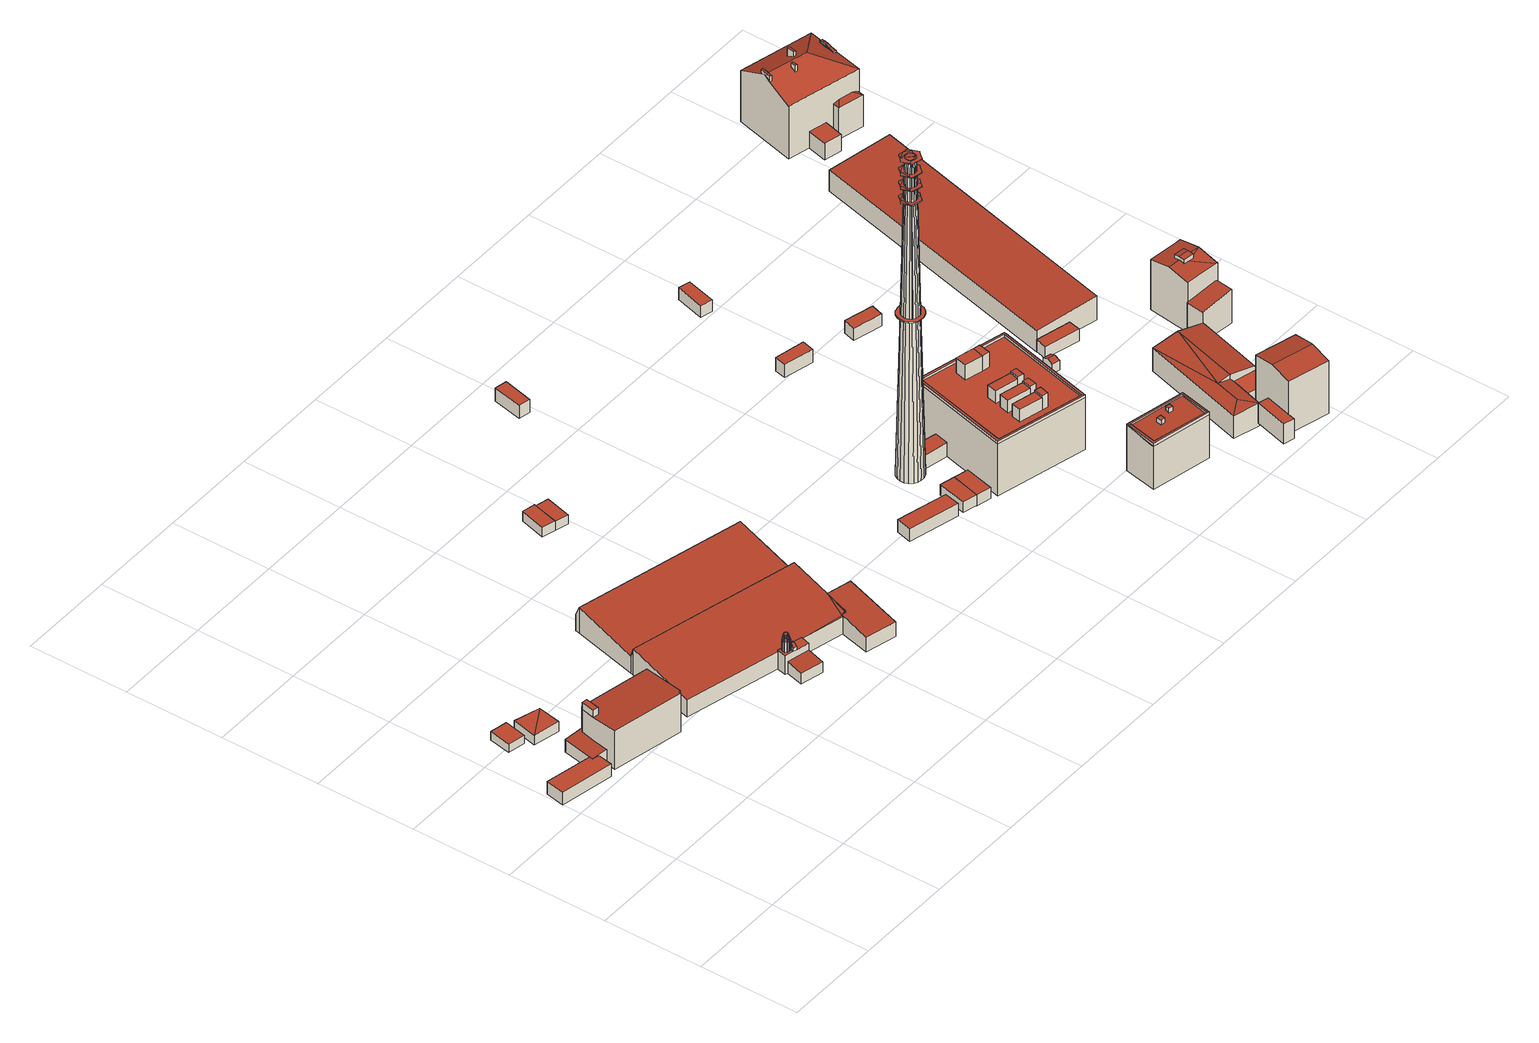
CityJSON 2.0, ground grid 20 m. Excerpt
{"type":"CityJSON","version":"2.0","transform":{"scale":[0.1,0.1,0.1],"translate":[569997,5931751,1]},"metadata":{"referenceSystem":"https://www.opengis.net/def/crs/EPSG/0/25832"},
"CityObjects":{
"building1":{"type":"Building","attributes":{"Grundfläche 2D":"16.136972","Grundhöhe NN":"2.129"},"geometry":[{"type":"Solid","lod":"3","boundaries":[[[[0,1,2,3]],[[4,5,3,2]],[[5,6,0,3]],[[6,7,1,0]],[[7,4,2,1]],[[7,6,5,4]]]],"semantics":{"surfaces":[{"type":"RoofSurface"},{"type":"WallSurface"},{"type":"GroundSurface"}],"values":[[0,1,1,1,1,2]]}}]},
"building2":{"type":"Building","attributes":{"Grundfläche 2D":"199.941728","Grundhöhe NN":"2.076"},"children":["building2-1"],"geometry":[{"type":"Solid","lod":"3","boundaries":[[[[8,9,10,11,12,13,14,15,16]],[[17,18,19,20,21,22,23,24]],[[25,26,27,28,18,17]],[[14,23,22,15]],[[15,22,21,16]],[[29,30,9,8,16,21,20,19]],[[10,9,30,31]],[[11,10,31,32]],[[12,11,32,33]],[[13,12,33,34]],[[14,13,34,35,23]],[[24,23,35,36]],[[24,36,37,17]],[[29,19,18,28,38]],[[25,17,37,39]],[[26,25,39,40]],[[27,26,40,41]],[[28,27,41,38]],[[29,38,41,40,39,37,36,35,34,33,32,31,30]]]],"semantics":{"surfaces":[{"type":"RoofSurface"},{"type":"WallSurface"},{"type":"GroundSurface"}],"values":[[0,0,0,1,1,1,1,1,1,1,1,1,1,1,1,1,1,1,2]]}}]},
"building2-1":{"type":"BuildingInstallation","parents":["building2"],"geometry":[{"type":"MultiSurface","lod":"3","boundaries":[[[42,43,44,45,46]],[[43,42,47,15]],[[15,16,44,43]],[[45,44,16,8]],[[8,48,46,45]],[[48,47,42,46]]],"semantics":{"surfaces":[{"type":"RoofSurface"},{"type":"WallSurface"}],"values":[0,1,1,1,1,1]}}]},
"building3":{"type":"Building","attributes":{"Grundfläche 2D":"26.392164","Grundhöhe NN":"2.113"},"geometry":[{"type":"Solid","lod":"3","boundaries":[[[[49,50,51]],[[49,51,52]],[[53,54,51,50]],[[54,55,52,51]],[[55,56,49,52]],[[56,53,50,49]],[[56,55,54,53]]]],"semantics":{"surfaces":[{"type":"RoofSurface"},{"type":"WallSurface"},{"type":"GroundSurface"}],"values":[[0,0,1,1,1,1,2]]}}]},
"building4":{"type":"Building","attributes":{"Grundfläche 2D":"1122.753188","Grundhöhe NN":"1.963"},"children":["building4-1","building4-2"],"geometry":[{"type":"Solid","lod":"3","boundaries":[[[[57,58,59,60,61,62,63]],[[64,65,66,67,68,69,70]],[[71,64,70]],[[72,73,64]],[[73,65,64]],[[74,65,73]],[[75,76,77,65,78,79,80,81]],[[82,83,84,85]],[[86,87,88,89,90,91]],[[84,83,92,93]],[[93,92,67,66]],[[68,67,94,95]],[[68,95,96,69]],[[70,97,98,71]],[[65,99,100,66]],[[65,74,78]],[[78,74,73,79]],[[79,73,72,80]],[[80,72,64,81]],[[101,75,81,64,71,98]],[[76,75,101,102]],[[77,76,102,103]],[[77,103,99,65]],[[85,84,104,105]],[[82,85,105,106]],[[83,82,106,107]],[[63,69,96,108,57]],[[86,91,90,61,60,59,58,57,108,109,87]],[[62,61,90,110,97,70]],[[62,70,69,63]],[[88,87,109,111]],[[89,88,111,112]],[[90,89,112,110]],[[84,93,113,104]],[[92,83,107,114]],[[93,66,100,113]],[[67,92,114,94]],[[96,95,94,114,107,106,105,104,113,100,99,103,102,101,98,97,110,112,111,109,108]]]],"semantics":{"surfaces":[{"type":"RoofSurface"},{"type":"WallSurface"},{"type":"GroundSurface"}],"values":[[0,0,0,0,0,0,0,0,0,0,0,1,1,1,1,1,1,1,1,1,1,1,1,1,1,1,1,1,1,1,1,1,1,1,1,1,1,2]]}}]},
"building4-1":{"type":"BuildingInstallation","parents":["building4"],"geometry":[{"type":"MultiSurface","lod":"3","boundaries":[[[115,116,117,118]],[[116,119,120,117]],[[119,121,122,120]],[[123,115,118,124]],[[125,123,124,126]],[[127,125,126,128]],[[129,127,128,130]],[[131,129,130,132]],[[133,131,132,134]],[[135,133,134,136]],[[137,135,136,138]],[[139,137,138,140]],[[141,139,140,142,143]],[[144,141,143,145]],[[144,145,146]],[[147,146,148]],[[147,144,146]],[[147,148,149]],[[147,149,150]],[[151,150,152]],[[147,150,151]],[[153,152,154]],[[153,151,152]],[[155,154,156]],[[155,153,154]],[[157,155,156,158]],[[121,157,158,122]],[[125,127,129,131,133,135,137,139,141,144,147,151,153,155,157,121,119,116,115,123]],[[118,117,159,160]],[[161,162,120,122]],[[117,120,162,159]],[[160,163,124,118]],[[126,124,163,164]],[[164,165,128,126]],[[165,166,130,128]],[[166,167,132,130]],[[167,168,134,132]],[[168,169,136,134]],[[169,170,138,136]],[[140,138,170,171]],[[172,143,142,140,171,173]],[[145,143,172,174]],[[174,175,146,145]],[[176,177,148,146,175]],[[177,178,149,148]],[[178,179,150,149]],[[179,180,181,154,152,150]],[[182,156,154,181,183]],[[158,156,182,184]],[[122,158,184,161]]],"semantics":{"surfaces":[{"type":"RoofSurface"},{"type":"WallSurface"}],"values":[0,0,0,0,0,0,0,0,0,0,0,0,0,0,0,0,0,0,0,0,0,0,0,0,0,0,0,0,1,1,1,1,1,1,1,1,1,1,1,1,1,1,1,1,1,1,1,1,1,1]}}]},
"building4-2":{"type":"BuildingInstallation","parents":["building4"],"geometry":[{"type":"MultiSurface","lod":"3","boundaries":[[[185,186,187,188,189,190]],[[191,178,177,192,186,185,193]],[[178,191,194]],[[179,178,194,195]],[[196,181,180,179,195,197,198]],[[60,199,190,189]],[[199,185,190]],[[200,201,202,203,198,197,195,194,191,193,185,199,204]],[[196,198,203,205]],[[205,183,181,196]],[[176,174,206,186,192,177]],[[186,206,59,188,187]],[[59,60,189,188]]],"semantics":{"surfaces":[{"type":"RoofSurface"},{"type":"WallSurface"}],"values":[0,0,0,0,0,1,1,1,1,1,1,1,1]}}]},
"building5":{"type":"Building","attributes":{"Grundfläche 2D":"14.612867","Grundhöhe NN":"2.208"},"geometry":[{"type":"Solid","lod":"3","boundaries":[[[[207,208,209,210,211]],[[212,213,209,208]],[[213,214,210,209]],[[214,215,211,210]],[[211,215,216,212,208,207]],[[214,213,212,216,215]]]],"semantics":{"surfaces":[{"type":"RoofSurface"},{"type":"WallSurface"},{"type":"GroundSurface"}],"values":[[0,1,1,1,1,2]]}}]},
"building6":{"type":"Building","attributes":{"Grundfläche 2D":"14.647562","Grundhöhe NN":"2.225"},"geometry":[{"type":"Solid","lod":"3","boundaries":[[[[217,218,219,220]],[[216,215,220,219]],[[215,221,217,220]],[[221,222,218,217]],[[222,216,219,218]],[[222,221,215,216]]]],"semantics":{"surfaces":[{"type":"RoofSurface"},{"type":"WallSurface"},{"type":"GroundSurface"}],"values":[[0,1,1,1,1,2]]}}]},
"building7":{"type":"Building","attributes":{"Grundfläche 2D":"32.982070","Grundhöhe NN":"2.476"},"geometry":[{"type":"Solid","lod":"3","boundaries":[[[[223,224,225,226]],[[227,228,226,225]],[[228,229,223,226]],[[229,230,224,223]],[[230,227,225,224]],[[230,229,228,227]]]],"semantics":{"surfaces":[{"type":"RoofSurface"},{"type":"WallSurface"},{"type":"GroundSurface"}],"values":[[0,1,1,1,1,2]]}}]},
"building8":{"type":"Building","attributes":{"Grundfläche 2D":"14.281400","Grundhöhe NN":"2.139"},"geometry":[{"type":"Solid","lod":"3","boundaries":[[[[231,232,233,234]],[[235,236,234,233]],[[236,237,231,234]],[[237,238,232,231]],[[238,235,233,232]],[[238,237,236,235]]]],"semantics":{"surfaces":[{"type":"RoofSurface"},{"type":"WallSurface"},{"type":"GroundSurface"}],"values":[[0,1,1,1,1,2]]}}]},
"building9":{"type":"Building","attributes":{"Grundfläche 2D":"17.944805","Grundhöhe NN":"2.459"},"geometry":[{"type":"Solid","lod":"3","boundaries":[[[[239,240,241,242]],[[243,244,240,239]],[[244,245,241,240]],[[245,246,242,241]],[[246,243,239,242]],[[245,244,243,246]]]],"semantics":{"surfaces":[{"type":"RoofSurface"},{"type":"WallSurface"},{"type":"GroundSurface"}],"values":[[0,1,1,1,1,2]]}}]},
"building10":{"type":"Building","attributes":{"Grundfläche 2D":"18.039566","Grundhöhe NN":"2.445"},"geometry":[{"type":"Solid","lod":"3","boundaries":[[[[239,247,248,240]],[[249,250,248,247]],[[250,251,240,248]],[[251,252,239,240]],[[252,249,247,239]],[[251,250,249,252]]]],"semantics":{"surfaces":[{"type":"RoofSurface"},{"type":"WallSurface"},{"type":"GroundSurface"}],"values":[[0,1,1,1,1,2]]}}]},
"building11":{"type":"Building","attributes":{"Grundfläche 2D":"472.525204","Grundhöhe NN":"2.079"},"children":["building11-1","building11-2","building11-3","building11-4","building11-5","building11-6","building11-7","building11-8","building11-9"],"geometry":[{"type":"MultiSurface","lod":"3","boundaries":[[[253,254,255,256,257,258]],[[259,257,256,260,254,253,261]],[[262,263,264,265]],[[266,267,268,269,270,271,272,273,274,275,276,277,278,279,280,281,282,283,284,285,286,287,288],[289,290,291,292,293,294,295,296,297,298,299,300,301,302,303,304,305,306,307,308,309,310,311,312,313,314,315,316,317,318,319,320,321,322]],[[323,324,325,326,327,328,329,330,331,332,333,334,335,336]],[[337,338,339]],[[340,341,342,343,344]],[[345,346,347,341]],[[348,349,350,351,352,353,354,355,356,357,358,359,360,361,362,363,342,341,347,364,365,366,367,368,369,370,371,372,373,374,375,376,377,378]],[[379,380,381,382,368,367,383,384,385]],[[384,342,363,385]],[[384,386,387,342]],[[388,389,390,391,392]],[[393,394,395,389]],[[396,397,398,399,400,395,401,402,403,404,405]],[[406,395,400,407]],[[408,409,410,411,412,413,414,415,416,417,418,419,420,421,390,389,395,406,422]],[[404,423,421,424,425,426,427,428,429,430,431,432,433,434,435,405]],[[421,420,424]],[[421,436,437,390]],[[438,439,440,441,442]],[[443,444,445,439]],[[446,447,448,449,450,451,452,453,454,455,456,457,458,459,460,461,462,463,464,445,465,466,467,468,469]],[[470,471,472,473,474,475,476,477,478,479,480,481,447,446,440,439,445,464,482]],[[446,483,484,440]],[[255,254,265,264]],[[264,263,256,255]],[[485,486,258,257]],[[486,487,253,258]],[[260,256,263,262]],[[254,260,262,265]],[[487,488,489,259,261,253]],[[489,485,257,259]],[[490,323,336,335,491,492]],[[324,323,490]],[[493,334,333,494]],[[495,489,488,487,496,497]],[[485,489,495,498]],[[334,493,499,486,485,498,491,335]],[[487,486,499,496]],[[270,269,500,501]],[[269,268,502,500]],[[268,267,503,502]],[[504,272,271,270,501,505]],[[273,272,504,506]],[[274,273,506,507]],[[275,274,507,508]],[[276,275,508,509]],[[277,276,509,510]],[[511,279,278,277,510,512]],[[280,279,511,513]],[[281,280,513,514]],[[282,281,514,515]],[[283,282,515,516]],[[284,283,516,517]],[[285,284,517,518]],[[286,285,518,519]],[[520,288,287,286,519,521]],[[266,288,520,522]],[[267,266,522,503]],[[523,482,464,524,525]],[[470,482,526,523,527,528]],[[471,470,528,527,529,530,531,472]],[[409,408,422,532,533]],[[533,534,410,409]],[[412,411,410,534,535,536]],[[537,352,351,350,538,539]],[[537,540,353,352]],[[355,354,353,540,541,542]],[[543,316,315,314,544,545]],[[317,316,543,546]],[[319,318,317,546,547,548]],[[549,550,551,552,553]],[[554,549,553,555]],[[556,554,555,557,558]],[[482,523,526]],[[524,464,463,559,525]],[[559,463,462,560,561]],[[462,561,560]],[[561,462,461,562,563]],[[422,406,407,564,532]],[[407,400,565,564]],[[566,565,400,399]],[[538,350,349,567,568]],[[349,348,569,567]],[[570,569,348,378]],[[314,313,312,571,544]],[[311,572,312]],[[572,571,312]],[[310,572,311]],[[573,572,310,309]],[[550,574,575,576,577,578,551]],[[575,579,580,576]],[[563,562,461,460,581,582]],[[582,581,460,459,583,584]],[[583,459,458,457,585,586,587,584]],[[457,456,585]],[[378,377,376,588,570]],[[588,376,375,589]],[[374,373,372,590,591,589,375]],[[579,592,593,580]],[[592,594,595,593]],[[594,596,597,598,599,600,595]],[[601,602,573,309,308]],[[308,307,603,601]],[[307,306,305,304,604,605,603]],[[606,566,399,398]],[[607,606,398,397]],[[405,608,609,610,607,397,396]],[[604,304,303,611]],[[612,613,611,303,302]],[[597,614,615,598]],[[616,615,614,494,333]],[[616,333,332]],[[617,618,590,372,371]],[[619,617,371,370]],[[369,620,370]],[[620,619,370]],[[621,608,405,435]],[[435,434,621]],[[432,622,621,434,433]],[[455,623,624,586,585,456]],[[623,455,454,625,626,627,624]],[[625,454,453,628,626]],[[628,452,451,629,630]],[[453,452,628]],[[630,629,451,450,631,632]],[[631,450,449,633,632]],[[634,622,432,431,430,429,428,635,636]],[[637,635,428,427]],[[638,637,427,426]],[[369,368,639,620]],[[639,368,382,640,641,642]],[[643,640,382,381]],[[644,643,381,380]],[[612,302,301,300,299,298,645,646]],[[647,645,298,297]],[[648,647,297,296]],[[332,331,649,650,616]],[[331,651,649]],[[652,653,330,329]],[[653,651,331,330]],[[654,652,329,328]],[[633,449,448,655,656]],[[656,655,448,447,481,480,479,657,658,659,660]],[[296,295,661,648]],[[662,663,661,295,294,293]],[[293,292,291,664,665,662]],[[328,327,666,654]],[[327,326,667,668,666]],[[325,324,490,669,670,671,667]],[[325,667,326]],[[672,644,380,379]],[[672,379,385,363,673,674]],[[363,362,361,675,676,673]],[[677,638,426,425]],[[425,424,678,677]],[[424,420,419,679,680,678]],[[679,419,418]],[[679,418,417,681,682]],[[681,417,416,683,684]],[[685,686,683,416,415,414]],[[669,687,688,670]],[[687,689,690,688]],[[690,689,691,692,693,694]],[[695,664,291,290]],[[696,695,290,289]],[[697,698,696,289,322,321]],[[699,675,361,360]],[[700,699,360,359]],[[359,358,701,700]],[[702,701,358,357]],[[478,703,704,658,657,479]],[[478,477,703]],[[476,705,706,704,703,477]],[[705,476,475,707,706]],[[707,475,474,708,709]],[[709,708,474,473,710,711]],[[472,531,530,711,710,473]],[[692,712,713,693]],[[712,556,558,713]],[[714,697,321,320]],[[320,319,548,714]],[[715,702,357,356]],[[542,715,356,355]],[[716,685,414,413]],[[716,413,412,536]],[[717,718,719,346,345,341,340,344,720,721]],[[722,364,347,346,719,723]],[[365,364,722,724]],[[725,726,383,367,366,365,724,727]],[[728,386,384,383,726,729]],[[730,731,720,344,343,342,387,386,728,732]],[[733,734,735,394,393,389,388,392,736,737]],[[738,401,395,394,735,739]],[[402,401,738,740]],[[741,742,423,404,403,402,740,743]],[[744,436,421,423,742,745]],[[746,747,736,392,391,390,437,436,744,748]],[[749,750,751,444,443,439,438,442,752,753]],[[754,465,445,444,751,755]],[[466,465,754,756]],[[757,758,469,468,467,466,756,759]],[[760,483,446,469,758,761]],[[762,763,752,442,441,440,484,483,760,764]],[[689,687,669,490,492,491,498,495,497,496,499,493,494,614,597,596,594,592,579,575,574,550,549,554,556,712,692,691]],[[518,517,516,515,514,513,511,512,510,509,508,507,506,504,505,501,500,502,503,522,520,521,519],[694,693,713,558,557,555,553,552,551,578,577,576,580,593,595,600,599,598,615,616,650,649,651,653,652,654,666,668,667,671,670,688,690]],[[721,720,731,730,717]],[[718,717,723,719]],[[647,648,661,663,729,726,725,646,645]],[[729,663,662,730]],[[723,717,730,662,665,664,695,696,698,697,714,548,547,546,543,545,544,571,572,573,602,601,603,605,604,611,613,612,646,725,727,724,722]],[[729,730,732,728]],[[737,736,747,746,733]],[[734,733,739,735]],[[619,620,639,642,641,640,643,644,672,674,745,742,741,590,618,617]],[[541,540,537,539,538,568,567,569,570,588,589,591,590,741,743,740,738,739,733,701,702,715,542]],[[674,673,745]],[[745,673,676,746]],[[746,676,675,699]],[[701,733,746,699,700]],[[745,746,748,744]],[[753,752,763,762,749]],[[750,749,755,751]],[[686,685,716,536,535,534,533,532,755,749,683]],[[565,755,532,564]],[[606,607,610,609,608,621,622,634,636,635,637,638,677,678,680,679,761,758,757,759,756,754,755,565,566]],[[761,679,682]],[[684,683,749,762,761,682,681]],[[761,762,764,760]]],"semantics":{"surfaces":[{"type":"RoofSurface"},{"type":"WallSurface"},{"type":"GroundSurface"}],"values":[0,0,0,0,0,0,0,0,0,0,0,0,0,0,0,0,0,0,0,0,0,0,0,0,0,1,1,1,1,1,1,1,1,1,1,1,1,1,1,1,1,1,1,1,1,1,1,1,1,1,1,1,1,1,1,1,1,1,1,1,1,1,1,1,1,1,1,1,1,1,1,1,1,1,1,1,1,1,1,1,1,1,1,1,1,1,1,1,1,1,1,1,1,1,1,1,1,1,1,1,1,1,1,1,1,1,1,1,1,1,1,1,1,1,1,1,1,1,1,1,1,1,1,1,1,1,1,1,1,1,1,1,1,1,1,1,1,1,1,1,1,1,1,1,1,1,1,1,1,1,1,1,1,1,1,1,1,1,1,1,1,1,1,1,1,1,1,1,1,1,1,1,1,1,1,1,1,1,1,1,1,1,1,1,1,1,1,1,1,1,1,1,1,1,1,1,1,1,1,1,1,1,1,1,1,2,2,2,2,2,2,2,2,2,2,2,2,2,2,2,2,2,2,2,2,2,2,2,2,2]}}]},
"building11-1":{"type":"BuildingInstallation","parents":["building11"],"geometry":[{"type":"MultiSurface","lod":"3","boundaries":[[[765,766,767,768]],[[769,770,768,767]],[[770,771,765,768]],[[771,772,766,765]]],"semantics":{"surfaces":[{"type":"RoofSurface"},{"type":"WallSurface"}],"values":[0,1,1,1]}}]},
"building11-2":{"type":"BuildingInstallation","parents":["building11"],"geometry":[{"type":"MultiSurface","lod":"3","boundaries":[[[773,774,775,776]],[[777,778,776,775]],[[779,780,774,773]],[[775,774,780,777]]],"semantics":{"surfaces":[{"type":"RoofSurface"},{"type":"WallSurface"}],"values":[0,1,1,1]}}]},
"building11-3":{"type":"BuildingInstallation","parents":["building11"],"geometry":[{"type":"MultiSurface","lod":"3","boundaries":[[[781,773,776,782]],[[782,776,778,783]],[[781,782,783,784]],[[773,781,784,779]]],"semantics":{"surfaces":[{"type":"RoofSurface"},{"type":"WallSurface"}],"values":[0,1,1,1]}}]},
"building11-4":{"type":"BuildingInstallation","parents":["building11"],"geometry":[{"type":"MultiSurface","lod":"3","boundaries":[[[785,786,787,788]],[[789,790,788,787,791]],[[790,792,785,788]],[[793,786,785,792,794]],[[793,791,787,786]]],"semantics":{"surfaces":[{"type":"RoofSurface"},{"type":"WallSurface"}],"values":[0,1,1,1,1]}}]},
"building11-5":{"type":"BuildingInstallation","parents":["building11"],"geometry":[{"type":"MultiSurface","lod":"3","boundaries":[[[795,792,790,796]],[[789,797,796,790]],[[795,796,797,798]],[[792,795,798,794]]],"semantics":{"surfaces":[{"type":"RoofSurface"},{"type":"WallSurface"}],"values":[0,1,1,1]}}]},
"building11-6":{"type":"BuildingInstallation","parents":["building11"],"geometry":[{"type":"MultiSurface","lod":"3","boundaries":[[[339,338,337,799,800,801,802,803,804,805]],[[711,339,805,806]],[[337,339,711]],[[807,799,337,711,806]],[[805,808,809,810]],[[810,811,805]],[[811,806,805]],[[810,812,813,811]],[[802,801,814,815]],[[816,804,803,802,815,817]],[[818,808,805,804,816,819]],[[820,821,812,810,809,808,818,822]],[[823,824,806,811,813,812,821,825]],[[826,807,806,824]],[[827,800,799,807,826,828]],[[801,800,827,814]],[[817,815,814,827,828,824,531,528,526,524,560,562,581,583,585,829,623,625,629,631,830,655,657,703,705,708,710,824,819,816]],[[824,710,531]],[[819,820,822,818]],[[819,823,820]],[[819,824,823]],[[820,823,825,821]],[[824,828,826]]],"semantics":{"surfaces":[{"type":"RoofSurface"},{"type":"WallSurface"},{"type":"GroundSurface"}],"values":[0,0,0,0,0,0,0,0,1,1,1,1,1,1,1,1,2,2,2,2,2,2,2]}}]},
"building11-7":{"type":"BuildingInstallation","parents":["building11"],"geometry":[{"type":"MultiSurface","lod":"3","boundaries":[[[831,832,833,834]],[[769,767,834,833,835]],[[767,766,831,834]],[[836,832,831,766,772]],[[836,835,833,832]]],"semantics":{"surfaces":[{"type":"RoofSurface"},{"type":"WallSurface"}],"values":[0,1,1,1,1]}}]},
"building11-8":{"type":"BuildingInstallation","parents":["building11"],"geometry":[{"type":"MultiSurface","lod":"3","boundaries":[[[837,838,839,840]],[[840,839,841,842]],[[842,843,837,840]],[[838,837,843,844]]],"semantics":{"surfaces":[{"type":"RoofSurface"},{"type":"WallSurface"}],"values":[0,1,1,1]}}]},
"building11-9":{"type":"BuildingInstallation","parents":["building11"],"geometry":[{"type":"MultiSurface","lod":"3","boundaries":[[[845,846,847,848]],[[841,839,848,847,849]],[[839,838,845,848]],[[850,846,845,838,844]],[[850,849,847,846]]],"semantics":{"surfaces":[{"type":"RoofSurface"},{"type":"WallSurface"}],"values":[0,1,1,1,1]}}]},
"building12":{"type":"Building","attributes":{"Grundfläche 2D":"84.081201","Grundhöhe NN":"2.914"},"children":["building12-1","building12-2","building12-3","building12-4"],"geometry":[{"type":"Solid","lod":"3","boundaries":[[[[851,852,853,854,855,856,857,858,859]],[[852,851,859,860,861]],[[855,854,853,852,861,862]],[[857,856,855,862,863]],[[859,858,857,863,860]],[[861,860,863,862]]]],"semantics":{"surfaces":[{"type":"RoofSurface"},{"type":"WallSurface"},{"type":"GroundSurface"}],"values":[[0,1,1,1,1,2]]}}]},
"building12-1":{"type":"BuildingInstallation","parents":["building12"],"geometry":[{"type":"MultiSurface","lod":"3","boundaries":[[[864,865,866,867]],[[867,866,868,869]],[[864,867,869,870]],[[865,864,870,871]],[[866,865,871,868]]],"semantics":{"surfaces":[{"type":"RoofSurface"},{"type":"WallSurface"}],"values":[0,1,1,1,1]}}]},
"building12-2":{"type":"BuildingInstallation","parents":["building12"],"geometry":[{"type":"MultiSurface","lod":"3","boundaries":[[[872,873,874,875,876,877]],[[858,859,874,873,857]],[[859,851,852,875,874]],[[878,879,877,876,880]],[[879,881,872,877]]],"semantics":{"surfaces":[{"type":"RoofSurface"},{"type":"WallSurface"}],"values":[0,1,1,1,1]}}]},
"building12-3":{"type":"BuildingInstallation","parents":["building12"],"geometry":[{"type":"MultiSurface","lod":"3","boundaries":[[[872,882,876,875,883,873]],[[884,885,882,872,881]],[[876,882,885,880]],[[852,853,854,855,883,875]],[[856,857,873,883,855]]],"semantics":{"surfaces":[{"type":"RoofSurface"},{"type":"WallSurface"}],"values":[0,1,1,1,1]}}]},
"building12-4":{"type":"BuildingInstallation","parents":["building12"],"geometry":[{"type":"MultiSurface","lod":"3","boundaries":[[[886,887,888,889]],[[889,888,890,891]],[[886,889,891,892]],[[887,886,892,893]],[[888,887,893,890]]],"semantics":{"surfaces":[{"type":"RoofSurface"},{"type":"WallSurface"}],"values":[0,1,1,1,1]}}]},
"building13":{"type":"Building","attributes":{"Grundfläche 2D":"14.771248","Grundhöhe NN":"2.204"},"geometry":[{"type":"Solid","lod":"3","boundaries":[[[[894,895,896,897]],[[898,899,897,896]],[[899,900,894,897]],[[900,901,895,894]],[[901,898,896,895]],[[901,900,899,898]]]],"semantics":{"surfaces":[{"type":"RoofSurface"},{"type":"WallSurface"},{"type":"GroundSurface"}],"values":[[0,1,1,1,1,2]]}}]},
"building14":{"type":"Building","attributes":{"Grundfläche 2D":"14.682734","Grundhöhe NN":"2.088"},"geometry":[{"type":"Solid","lod":"3","boundaries":[[[[902,903,904,905]],[[906,907,905,904]],[[907,908,902,905]],[[908,909,903,902]],[[909,906,904,903]],[[909,908,907,906]]]],"semantics":{"surfaces":[{"type":"RoofSurface"},{"type":"WallSurface"},{"type":"GroundSurface"}],"values":[[0,1,1,1,1,2]]}}]},
"building15":{"type":"Building","attributes":{"Grundfläche 2D":"15.142853","Grundhöhe NN":"2.166"},"geometry":[{"type":"Solid","lod":"3","boundaries":[[[[910,911,912,913]],[[914,915,913,912]],[[915,916,910,913]],[[916,917,911,910]],[[917,914,912,911]],[[917,916,915,914]]]],"semantics":{"surfaces":[{"type":"RoofSurface"},{"type":"WallSurface"},{"type":"GroundSurface"}],"values":[[0,1,1,1,1,2]]}}]},
"building16":{"type":"Building","attributes":{"Grundfläche 2D":"3.952504","Grundhöhe NN":"2.101"},"geometry":[{"type":"Solid","lod":"3","boundaries":[[[[918,919,920,921]],[[922,918,921,923]],[[923,921,920,924,925]],[[922,923,925,926]],[[919,918,922,926,927]],[[920,919,927,924]],[[925,924,927,926]]]],"semantics":{"surfaces":[{"type":"RoofSurface"},{"type":"WallSurface"},{"type":"GroundSurface"}],"values":[[0,0,1,1,1,1,2]]}}]},
"building17":{"type":"Building","attributes":{"Grundfläche 2D":"91.015975","Grundhöhe NN":"3.492"},"geometry":[{"type":"Solid","lod":"3","boundaries":[[[[928,929,930,931,932]],[[933,934,935,936]],[[935,937,938,936]],[[929,928,939,940]],[[930,929,940,941]],[[931,930,941,942]],[[931,942,943,932]],[[934,933,944,945]],[[932,937,935,934,945,939,928]],[[937,932,943,946,938]],[[944,933,936,938,946]],[[944,946,943,942,941,940,939,945]]]],"semantics":{"surfaces":[{"type":"RoofSurface"},{"type":"WallSurface"},{"type":"GroundSurface"}],"values":[[0,0,0,1,1,1,1,1,1,1,1,2]]}}]},
"building18":{"type":"Building","attributes":{"Grundfläche 2D":"207.731263","Grundhöhe NN":"2.600"},"geometry":[{"type":"Solid","lod":"3","boundaries":[[[[947,948,949]],[[950,949,948,951]],[[948,947,952,953,951]],[[954,955,956,957,958]],[[950,951,958]],[[951,954,958]],[[959,960,961,962]],[[953,954,951]],[[947,949,963,964]],[[953,952,947,964,965,959,962]],[[966,956,955,954,953,962,961,967]],[[957,956,966,968]],[[950,958,957,968,969]],[[949,950,969,963]],[[960,959,965,970]],[[961,960,970,967]],[[963,969,968,966,967,970,965,964]]]],"semantics":{"surfaces":[{"type":"RoofSurface"},{"type":"WallSurface"},{"type":"GroundSurface"}],"values":[[0,0,0,0,0,0,0,1,1,1,1,1,1,1,1,1,2]]}}]},
"building19":{"type":"Building","attributes":{"Grundfläche 2D":"17.646371","Grundhöhe NN":"2.203"},"geometry":[{"type":"Solid","lod":"3","boundaries":[[[[971,972,973,974]],[[975,976,974,973]],[[976,977,971,974]],[[977,978,972,971]],[[978,975,973,972]],[[978,977,976,975]]]],"semantics":{"surfaces":[{"type":"RoofSurface"},{"type":"WallSurface"},{"type":"GroundSurface"}],"values":[[0,1,1,1,1,2]]}}]},
"building20":{"type":"Building","attributes":{"Grundfläche 2D":"87.096284","Grundhöhe NN":"2.619"},"children":["building20-1"],"geometry":[{"type":"Solid","lod":"3","boundaries":[[[[979,980,981,982,983,984,985]],[[986,987,988,981,980,979,985]],[[987,989,981,988]],[[990,991,992,993,994]],[[992,991,995,996]],[[994,993,997,998]],[[990,994,998,999]],[[991,990,999,995]],[[985,984,1000,997,993,986]],[[1001,989,987,986,993,992,996]],[[982,981,989,1001,1002]],[[984,983,982,1002,1000]],[[999,998,997,1000,1002,1001,996,995]]]],"semantics":{"surfaces":[{"type":"RoofSurface"},{"type":"WallSurface"},{"type":"GroundSurface"}],"values":[[0,0,0,0,1,1,1,1,1,1,1,1,2]]}}]},
"building20-1":{"type":"BuildingInstallation","parents":["building20"],"geometry":[{"type":"MultiSurface","lod":"3","boundaries":[[[1003,1004,1005,1006]],[[1004,1007,1008,1005]],[[1004,1003,1009,979,1010,1007]],[[988,1011,1008,1007,1010]],[[1005,1008,1011,980,1012,1006]],[[1006,1012,1013,1009,1003]]],"semantics":{"surfaces":[{"type":"RoofSurface"},{"type":"WallSurface"}],"values":[0,0,1,1,1,1]}}]},
"building21":{"type":"Building","attributes":{"Grundfläche 2D":"716.968249","Grundhöhe NN":"2.053"},"geometry":[{"type":"Solid","lod":"3","boundaries":[[[[1014,1015,1016,1017]],[[1015,1014,1018,1019]],[[1016,1015,1019,1020]],[[1017,1016,1020,1021]],[[1014,1017,1021,1018]],[[1019,1018,1021,1020]]]],"semantics":{"surfaces":[{"type":"RoofSurface"},{"type":"WallSurface"},{"type":"GroundSurface"}],"values":[[0,1,1,1,1,2]]}}]},
"building22":{"type":"Building","attributes":{"Grundfläche 2D":"215.835028","Grundhöhe NN":"2.053"},"children":["building22-1","building22-2","building22-3","building22-4","building22-5"],"geometry":[{"type":"Solid","lod":"3","boundaries":[[[[1022,1023,1024,1025,1026,1027]],[[1027,1026,1025,1028,1029,1030,1031]],[[1022,1027,1031]],[[1032,1033,1034]],[[1035,1032,1034,1036]],[[1035,1036,1037]],[[1038,1039,1040,1041]],[[1029,1028,1025,1024,1023,1042,1043]],[[1040,1039,1044,1045,1033,1032,1035,1037,1046,1047,1031,1030,1029,1043,1048]],[[1022,1031,1047,1049]],[[1023,1022,1049,1042]],[[1034,1033,1045,1050]],[[1036,1034,1050,1051]],[[1037,1036,1051,1046]],[[1041,1040,1048,1052]],[[1038,1041,1052,1053]],[[1039,1038,1053,1044]],[[1043,1042,1049,1047,1046,1051,1050,1045,1044,1053,1052,1048]]]],"semantics":{"surfaces":[{"type":"RoofSurface"},{"type":"WallSurface"},{"type":"GroundSurface"}],"values":[[0,0,0,0,0,0,0,1,1,1,1,1,1,1,1,1,1,2]]}}]},
"building22-1":{"type":"BuildingInstallation","parents":["building22"],"geometry":[{"type":"MultiSurface","lod":"3","boundaries":[[[1054,1055,1056,1057,1058,1059]],[[1056,1024,1025,1028,1057]],[[1028,1060,1058,1057]],[[1026,1061,1055,1054,1059,1058,1060,1062]],[[1061,1024,1056,1055]]],"semantics":{"surfaces":[{"type":"RoofSurface"},{"type":"WallSurface"}],"values":[0,1,1,1,1]}}]},
"building22-2":{"type":"BuildingInstallation","parents":["building22"],"geometry":[{"type":"MultiSurface","lod":"3","boundaries":[[[1063,1064,1065,1066]],[[1067,1068,1069]],[[1064,1069,1068,1070]],[[1064,1070,1071,1065]],[[1072,1063,1066]],[[1073,1074,1072,1066]],[[1075,1076,1077,1074,1073]],[[1077,1076,1078]]],"semantics":{"surfaces":[{"type":"RoofSurface"},{"type":"WallSurface"}],"values":[0,0,0,0,1,1,1,1]}}]},
"building22-3":{"type":"BuildingInstallation","parents":["building22"],"geometry":[{"type":"MultiSurface","lod":"3","boundaries":[[[1079,1080,1081,1082,1083]],[[1084,1085,1081,1080]],[[1083,1082,1081,1085,1086,1087]],[[1087,1088,1079,1083]],[[1089,1084,1080,1079,1088]]],"semantics":{"surfaces":[{"type":"RoofSurface"},{"type":"WallSurface"}],"values":[0,1,1,1,1]}}]},
"building22-4":{"type":"BuildingInstallation","parents":["building22"],"geometry":[{"type":"MultiSurface","lod":"3","boundaries":[[[1090,1091,1092,1093]],[[1094,1091,1090,1095]],[[1096,1097,1094,1095,1098,1099]],[[1100,1096,1099,1101]],[[1073,1066,1093,1092]],[[1065,1071,1070,1068,1098,1095,1090,1093,1066]],[[1067,1102,1101,1099,1098,1068]],[[1102,1078,1076,1100,1101]],[[1091,1094,1097,1096,1100,1076,1075,1073,1092]]],"semantics":{"surfaces":[{"type":"RoofSurface"},{"type":"WallSurface"}],"values":[0,0,0,0,1,1,1,1,1]}}]},
"building22-5":{"type":"BuildingInstallation","parents":["building22"],"geometry":[{"type":"MultiSurface","lod":"3","boundaries":[[[1103,1104,1105,1106]],[[1106,1105,1107,1108]],[[1103,1106,1108,1109]],[[1104,1103,1109,1110]],[[1105,1104,1110,1107]]],"semantics":{"surfaces":[{"type":"RoofSurface"},{"type":"WallSurface"}],"values":[0,1,1,1,1]}}]}
},
"vertices":[
[90,584,29],[99,628,29],[64,635,29],[55,591,29],[64,635,11],[55,591,11],[90,584,11],[99,628,11],
[137,475,91],[126,422,95],[271,392,95],[273,398,94],[277,398,94],[294,480,89],[151,509,89],[149,502,90],[143,503,90],[102,456,38],[101,449,38],[131,442,41],[137,475,41],[143,503,41],[149,502,42],[151,509,42],[114,516,38],[8,475,38],[0,437,38],[108,416,38],[114,446,38],[131,442,11],[126,422,11],[271,392,11],[273,398,11],[277,398,11],[294,480,11],[151,509,11],[114,516,11],[102,456,11],[114,446,11],[8,475,11],[0,437,11],[108,416,11],
[154,501,106],[149,502,106],[143,503,106],[137,475,106],[148,473,106],[154,501,90],[148,473,91],
[160,604,31],[108,618,32],[97,569,32],[150,557,32],[108,618,11],[97,569,11],[150,557,11],[160,604,11],
[496,341,51],[503,339,51],[513,337,51],[520,335,51],[546,329,51],[551,348,51],[501,360,51],[640,330,48],[664,378,56],[684,462,68],[343,545,67],[310,407,47],[501,360,47],[551,348,47],[639,327,47],[649,328,48],[650,331,49],[652,330,49],[624,267,42],[686,252,42],[713,366,56],[652,330,50],[650,331,50],[649,328,50],[640,330,50],[379,692,45],[377,683,66],[718,600,66],[720,609,45],[503,339,36],[501,340,36],[493,305,33],[538,294,33],[546,329,36],[513,337,36],[345,551,47],[686,468,47],[343,545,10],[310,407,10],[501,360,10],[551,348,10],[639,327,10],[664,378,10],[684,462,10],[624,267,10],[686,252,10],[713,366,10],[718,600,10],[720,609,10],[379,692,10],[377,683,10],[496,341,10],[501,340,10],[546,329,10],[493,305,10],[538,294,10],[686,468,10],[345,551,10],
[508,353,86],[509,354,86],[509,357,73],[507,356,73],[511,354,86],[511,356,73],[512,353,86],[513,356,73],[507,353,86],[505,355,73],[506,352,86],[504,353,73],[506,350,86],[503,351,73],[506,349,86],[503,349,73],[506,348,86],[503,347,73],[507,347,86],[505,345,73],[508,346,86],[506,343,73],[509,346,86],[508,343,73],[510,346,86],[511,343,73],[512,346,86],[512,343,73],[513,343,73],[513,347,86],[515,344,73],[515,345,73],[513,348,86],[515,346,73],[516,346,73],[516,347,73],[514,349,86],[516,348,73],[514,350,86],[517,350,73],[514,351,86],[516,352,73],[513,352,86],[515,354,73],[509,357,51],[507,356,51],[513,356,51],[511,356,51],[505,355,51],[504,353,51],[503,351,51],[503,349,51],[503,347,51],[505,345,51],[506,343,51],[508,343,51],[511,343,51],[513,343,51],[512,343,51],[515,344,51],[515,345,51],[515,346,51],[515,346,64],[516,346,64],[516,347,63],[516,348,62],[517,350,59],[516,352,51],[517,350,51],[515,354,51],
[521,341,65],[515,343,65],[515,341,63],[513,337,58],[520,335,58],[521,341,64],[522,344,64],[515,344,64],[521,343,64],[522,345,64],[522,346,63],[517,352,58],[522,347,62],[523,350,58],[521,341,51],[522,344,51],[522,346,51],[522,347,51],[523,350,51],[521,343,51],[517,352,51],[515,343,51],
[578,924,33],[579,926,33],[553,932,33],[539,880,33],[565,873,33],[579,926,12],[553,932,12],[539,880,12],[565,873,12],[578,924,12],
[592,866,32],[605,917,32],[578,924,32],[565,873,32],[592,866,12],[605,917,12],
[996,352,42],[1003,383,42],[902,408,42],[894,377,42],[902,408,15],[894,377,15],[996,352,15],[1003,383,15],
[788,1092,39],[802,1151,39],[778,1156,39],[765,1097,39],[778,1156,11],[765,1097,11],[788,1092,11],[802,1151,11],
[1037,343,38],[1051,401,38],[1022,408,38],[1008,350,38],[1037,343,15],[1051,401,15],[1022,408,15],[1008,350,15],
[1066,336,38],[1080,394,38],[1066,336,14],[1080,394,14],[1051,401,14],[1037,343,14],
[1266,287,130],[1263,292,130],[1087,335,130],[1135,532,130],[1131,538,130],[1081,332,130],[1316,493,130],[1311,490,130],[1315,489,130],[1311,490,125],[1135,532,125],[1087,335,125],[1263,292,125],[1022,502,364],[1017,495,364],[1015,487,364],[1015,479,364],[1018,472,364],[1022,467,364],[1023,465,364],[1029,461,364],[1037,459,364],[1045,459,364],[1053,462,364],[1059,466,364],[1063,472,364],[1064,473,364],[1066,481,364],[1066,489,364],[1063,496,364],[1058,503,364],[1051,507,364],[1044,509,364],[1036,509,364],[1033,508,364],[1028,507,364],[1037,501,364],[1043,502,364],[1048,500,364],[1050,498,364],[1051,498,364],[1052,497,364],[1053,497,364],[1056,492,364],[1058,487,364],[1058,482,364],[1058,481,364],[1057,480,364],[1057,478,364],[1056,476,364],[1053,472,364],[1049,469,364],[1047,468,364],[1046,467,364],[1044,467,364],[1038,467,364],[1033,468,364],[1029,471,364],[1028,471,364],[1028,472,364],[1027,473,364],[1025,476,364],[1024,477,364],[1023,481,364],[1023,486,364],[1023,487,364],[1025,492,364],[1028,496,364],[1032,500,364],[1035,501,364],[1054,506,42],[1053,505,42],[1055,504,42],[1056,504,42],[1058,502,42],[1062,496,42],[1065,489,42],[1065,481,42],[1064,479,42],[1063,473,42],[1062,472,42],[1113,462,42],[1119,490,42],[1055,506,42],[1046,478,705],[1047,477,705],[1047,478,705],[1033,503,614],[1027,496,614],[1044,502,614],[1035,504,614],[1034,504,614],[1022,491,615],[1020,489,615],[1025,474,615],[1032,475,615],[1032,476,615],[1030,478,615],[1029,481,615],[1029,482,615],[1029,486,615],[1029,487,615],[1030,489,615],[1032,492,614],[1035,495,615],[1037,495,615],[1038,496,615],[1042,496,615],[1046,495,615],[1046,494,615],[1047,494,615],[1026,470,615],[1047,465,615],[1048,466,615],[1053,472,615],[1052,481,615],[1051,479,615],[1051,478,615],[1049,476,615],[1046,474,615],[1046,473,615],[1044,473,615],[1043,472,615],[1039,472,615],[1036,473,615],[1035,473,615],[1049,493,615],[1051,490,615],[1052,486,615],[1052,482,615],[1060,480,615],[1056,493,615],[1048,493,615],[1053,500,615],[1050,501,615],[1033,503,645],[1027,496,645],[1044,502,645],[1035,504,645],[1034,504,645],[1022,491,645],[1020,489,645],[1025,474,645],[1044,473,645],[1043,473,645],[1039,473,645],[1036,474,645],[1033,476,645],[1026,470,645],[1047,465,645],[1048,466,645],[1053,472,645],[1046,474,645],[1031,478,645],[1032,476,645],[1030,481,645],[1029,482,645],[1029,485,645],[1030,486,645],[1030,489,645],[1032,492,645],[1035,494,645],[1037,495,645],[1038,495,645],[1042,495,645],[1045,494,645],[1046,494,645],[1046,493,645],[1056,493,645],[1031,479,645],[1060,480,645],[1047,493,645],[1048,492,645],[1050,489,645],[1052,486,645],[1052,483,645],[1052,482,645],[1051,482,645],[1051,481,645],[1051,479,645],[1050,479,645],[1049,476,645],[1048,476,645],[1053,500,645],[1050,501,645],[1033,503,675],[1027,496,675],[1044,502,675],[1035,504,675],[1034,504,675],[1022,491,675],[1020,489,675],[1025,474,675],[1056,493,675],[1047,492,675],[1048,492,675],[1050,489,675],[1051,486,675],[1051,483,675],[1051,482,675],[1051,481,675],[1050,479,675],[1048,477,675],[1046,475,675],[1045,475,675],[1044,474,675],[1042,474,675],[1039,474,675],[1036,474,675],[1033,476,675],[1033,477,675],[1031,479,675],[1026,470,675],[1047,465,675],[1048,466,675],[1053,472,675],[1060,480,675],[1030,485,675],[1030,486,675],[1031,489,675],[1033,491,675],[1035,493,675],[1037,494,675],[1039,494,675],[1042,495,675],[1042,494,675],[1045,494,675],[1045,493,675],[1046,493,675],[1030,482,675],[1053,500,675],[1050,501,675],[1131,538,125],[1081,332,125],[1266,287,125],[1315,489,125],[1316,493,125],[1054,506,11],[1119,490,11],[1055,506,11],[1113,462,11],[1063,472,11],[1316,493,11],[1266,287,11],[1315,489,11],[1131,538,11],[1081,332,11],[1015,479,362],[1018,472,362],[1015,487,362],[1017,495,362],[1023,465,362],[1022,467,362],[1029,461,362],[1037,459,362],[1045,459,362],[1053,462,362],[1059,466,362],[1064,473,362],[1063,472,362],[1066,481,362],[1066,489,362],[1063,496,362],[1058,503,362],[1051,507,362],[1044,509,362],[1036,509,362],[1028,507,362],[1033,508,362],[1022,502,362],[1031,482,705],[1032,479,703],[1032,479,705],[1031,482,703],[1031,485,705],[1031,485,703],[1031,486,705],[1031,488,705],[1031,488,703],[1031,479,674],[1030,482,674],[1030,485,674],[1030,486,674],[1031,489,674],[1029,482,644],[1031,479,644],[1030,481,644],[1029,485,644],[1030,486,644],[1030,489,644],[1029,482,613],[1030,478,613],[1029,481,613],[1029,486,613],[1029,487,613],[1030,489,613],[1015,479,11],[1018,472,11],[1025,476,362],[1024,477,362],[1023,481,362],[1015,487,11],[1023,486,362],[1017,495,11],[1023,487,362],[1024,492,362],[1033,477,705],[1034,477,703],[1034,477,705],[1036,475,703],[1036,475,705],[1033,477,674],[1033,476,674],[1036,474,674],[1032,476,644],[1031,478,644],[1033,476,644],[1036,474,644],[1032,476,613],[1032,475,613],[1035,473,613],[1022,467,11],[1023,465,11],[1028,471,362],[1028,472,362],[1027,473,362],[1029,461,11],[1033,468,362],[1039,474,703],[1039,474,705],[1042,474,703],[1042,474,705],[1045,475,703],[1045,475,705],[1044,475,705],[1039,473,644],[1043,473,644],[1046,474,644],[1044,473,644],[1037,459,11],[1038,467,362],[1045,459,11],[1044,467,362],[1048,460,11],[1053,462,11],[1049,469,362],[1047,468,362],[1046,467,362],[1039,472,613],[1036,473,613],[1043,472,613],[1046,473,613],[1044,473,613],[1039,473,674],[1042,474,674],[1046,475,674],[1045,475,674],[1044,474,674],[1049,476,613],[1051,479,613],[1051,478,613],[1059,466,11],[1053,472,362],[1056,476,362],[1049,476,644],[1048,476,644],[1050,479,644],[1051,479,644],[1048,477,674],[1050,479,674],[1048,477,703],[1048,477,705],[1049,480,703],[1049,480,705],[1049,479,705],[1050,482,705],[1050,483,703],[1050,483,705],[1050,486,703],[1050,486,705],[1049,489,705],[1051,481,674],[1051,483,674],[1051,482,674],[1051,486,674],[1050,489,674],[1051,481,644],[1052,483,644],[1052,482,644],[1051,482,644],[1052,486,644],[1050,489,644],[1052,482,613],[1052,481,613],[1052,486,613],[1051,490,613],[1058,480,362],[1057,478,362],[1058,481,362],[1058,487,362],[1058,482,362],[1056,492,362],[1047,491,703],[1047,491,705],[1045,493,703],[1045,493,705],[1046,492,705],[1047,492,705],[1049,493,613],[1047,494,613],[1048,493,613],[1046,495,613],[1046,494,613],[1053,497,362],[1051,498,362],[1052,497,362],[1051,507,11],[1048,500,362],[1050,498,362],[1048,492,644],[1047,493,644],[1048,493,644],[1045,494,644],[1046,494,644],[1048,492,674],[1047,492,674],[1045,494,674],[1046,493,674],[1042,495,674],[1042,494,674],[1039,495,674],[1041,495,674],[1035,493,674],[1037,494,674],[1044,509,11],[1043,502,362],[1036,509,11],[1037,501,362],[1033,508,11],[1028,507,11],[1032,500,362],[1035,501,362],[1042,496,613],[1038,496,613],[1035,495,613],[1037,495,613],[1042,495,644],[1038,495,644],[1037,495,644],[1035,494,644],[1042,494,703],[1042,494,705],[1039,494,703],[1039,494,705],[1037,493,705],[1036,493,703],[1036,493,705],[1033,491,703],[1033,491,705],[1022,502,11],[1028,496,362],[1032,492,613],[1032,492,644],[1033,491,674],[1027,496,613],[1022,491,613],[1020,489,613],[1034,504,613],[1033,503,613],[1026,470,613],[1025,474,613],[1047,465,613],[1053,472,613],[1060,480,613],[1048,466,613],[1053,500,613],[1056,493,613],[1044,502,613],[1035,504,613],[1050,501,613],[1027,496,644],[1022,491,644],[1020,489,644],[1034,504,643],[1033,503,643],[1026,470,644],[1025,474,644],[1047,465,644],[1053,472,644],[1060,480,644],[1048,466,644],[1053,500,644],[1056,493,644],[1044,502,644],[1035,504,643],[1050,501,644],[1027,496,674],[1022,491,674],[1020,489,674],[1034,504,673],[1033,503,673],[1026,470,674],[1025,474,674],[1047,465,674],[1053,472,674],[1060,480,674],[1048,466,674],[1053,500,674],[1056,493,674],[1044,502,674],[1035,504,673],[1050,501,674],
[1149,337,152],[1196,325,152],[1201,344,152],[1153,356,152],[1201,344,125],[1153,356,125],[1149,337,125],[1196,325,125],
[1219,466,158],[1233,463,158],[1238,487,158],[1225,490,158],[1238,487,125],[1225,490,125],[1219,466,125],[1233,463,125],
[1182,475,158],[1188,499,158],[1188,499,125],[1182,475,125],
[1211,387,156],[1223,384,156],[1228,403,156],[1216,406,156],[1216,406,125],[1216,406,152],[1228,403,125],[1211,387,152],[1223,384,125],[1211,387,125],
[1164,398,152],[1168,418,152],[1168,418,125],[1164,398,125],
[1025,474,705],[1026,470,705],[1047,465,705],[1053,472,705],[1058,478,705],[1060,480,705],[1056,493,705],[1027,496,704],[1020,489,705],[1053,500,705],[1050,501,705],[1044,502,704],[1028,497,704],[1035,504,704],[1033,503,704],[1047,465,704],[1053,472,704],[1060,480,704],[1058,478,704],[1053,500,704],[1056,493,704],[1044,502,703],[1035,504,703],[1050,501,703],[1028,497,703],[1027,496,703],[1033,503,703],[1020,489,704],[1026,470,704],[1025,474,704],[1047,477,703],[1049,489,703],
[1196,325,156],[1208,322,156],[1213,341,156],[1201,344,156],[1213,341,125],[1208,322,125],
[1156,367,152],[1204,356,152],[1208,375,152],[1161,387,152],[1208,375,125],[1161,387,125],[1156,367,125],[1204,356,125],
[1204,356,156],[1216,353,156],[1220,372,156],[1208,375,156],[1220,372,125],[1216,353,125],
[1374,168,117],[1256,193,117],[1256,189,117],[1243,131,113],[1243,127,113],[1247,126,113],[1364,101,114],[1378,163,117],[1378,167,117],[1378,167,19],[1256,193,19],[1243,127,19],[1364,101,19],
[1302,148,125],[1304,158,125],[1294,159,125],[1293,149,125],[1294,159,116],[1293,149,115],[1302,148,115],[1304,158,116],
[1362,105,120],[1364,101,120],[1378,167,120],[1256,193,120],[1260,188,120],[1374,164,120],[1367,166,117],[1374,164,117],[1260,188,117],[1362,105,114],
[1248,130,120],[1243,127,120],[1254,128,113],[1248,130,113],
[1334,155,125],[1336,163,125],[1328,165,125],[1326,157,125],[1328,165,116],[1326,157,116],[1334,155,116],[1336,163,116],
[1174,788,41],[1180,812,41],[1120,825,41],[1115,802,41],[1120,825,12],[1115,802,12],[1174,788,12],[1180,812,12],
[1181,1003,37],[1196,1061,37],[1173,1067,37],[1157,1009,37],[1173,1067,11],[1157,1009,11],[1181,1003,11],[1196,1061,11],
[1319,752,39],[1326,776,39],[1268,791,39],[1261,767,39],[1268,791,12],[1261,767,12],[1319,752,12],[1326,776,12],
[1410,458,35],[1412,468,31],[1396,472,31],[1394,461,35],[1407,445,31],[1391,449,31],[1396,472,11],[1391,449,11],[1407,445,11],[1412,468,11],
[1502,81,68],[1481,86,68],[1463,19,68],[1484,13,68],[1488,27,68],[1593,91,140],[1511,113,140],[1499,70,149],[1582,48,149],[1488,27,140],[1571,5,140],[1502,81,25],[1481,86,25],[1463,19,25],[1484,13,25],[1488,27,25],[1593,91,25],[1511,113,25],[1571,5,25],
[1484,86,66],[1466,119,70],[1432,101,66],[1493,315,66],[1480,170,70],[1501,142,66],[1506,163,66],[1506,163,75],[1556,149,67],[1557,149,66],[1596,286,66],[1545,301,75],[1501,142,38],[1550,128,38],[1556,149,57],[1506,163,57],[1432,101,16],[1484,86,16],[1501,142,16],[1557,149,16],[1556,149,16],[1596,286,16],[1493,315,16],[1550,128,16],
[1415,481,38],[1486,463,38],[1491,487,38],[1421,504,38],[1491,487,12],[1421,504,12],[1415,481,12],[1486,463,12],
[1638,367,135],[1659,365,135],[1684,361,135],[1690,404,126],[1680,405,126],[1619,413,126],[1613,370,135],[1608,327,126],[1676,318,126],[1648,355,132],[1678,317,126],[1602,292,82],[1672,283,90],[1676,318,90],[1608,327,83],[1606,327,82],[1672,283,16],[1676,318,16],[1608,327,16],[1606,327,16],[1602,292,16],[1619,413,16],[1678,317,16],[1690,404,16],
[1639,378,141],[1638,367,143],[1659,365,143],[1661,375,141],[1637,356,141],[1658,353,141],[1639,378,133],[1637,356,132],[1658,353,132],[1661,375,132],[1649,377,132],
[1678,1002,64],[1550,1033,57],[1421,504,57],[1548,473,64],[1678,1002,11],[1550,1033,11],[1421,504,11],[1548,473,11],
[1756,1224,123],[1607,1260,123],[1594,1208,150],[1592,1199,155],[1596,1198,155],[1680,1177,155],[1588,1185,148],[1577,1138,126],[1621,1127,126],[1726,1101,126],[1683,1112,83],[1671,1115,79],[1668,1101,79],[1712,1105,83],[1720,1088,79],[1723,1102,79],[1646,1079,47],[1656,1118,47],[1621,1127,47],[1611,1088,47],[1607,1260,11],[1577,1138,11],[1656,1118,11],[1671,1115,11],[1723,1102,11],[1726,1101,11],[1621,1127,11],[1756,1224,11],[1668,1101,11],[1720,1088,11],[1611,1088,11],[1646,1079,11],
[1596,1198,160],[1598,1207,160],[1594,1208,160],[1588,1185,160],[1592,1184,160],[1592,1185,160],[1592,1184,148],[1598,1207,150],[1592,1185,149],
[1737,1188,128],[1733,1179,129],[1738,1182,129],[1741,1195,128],[1732,1160,128],[1736,1177,129],[1733,1178,129],[1736,1178,129],[1737,1178,129],[1741,1195,127],[1746,1193,128],[1746,1193,125],[1741,1176,129],[1736,1157,128],[1736,1157,126],[1732,1159,128],
[1666,1207,160],[1663,1191,160],[1667,1190,160],[1667,1191,160],[1671,1206,160],[1663,1191,150],[1667,1190,150],[1667,1191,149],[1671,1206,141],[1666,1207,142],[1663,1195,148],
[1739,1188,132],[1744,1186,132],[1746,1193,131],[1741,1195,131],[1741,1177,133],[1737,1178,133],[1739,1169,132],[1741,1176,133],[1736,1177,133],[1734,1170,132],[1736,1157,131],[1731,1159,131],[1731,1159,128],
[1640,1167,160],[1642,1177,160],[1638,1178,160],[1636,1168,160],[1638,1178,151],[1636,1168,146],[1640,1167,146],[1642,1177,151]
]}
